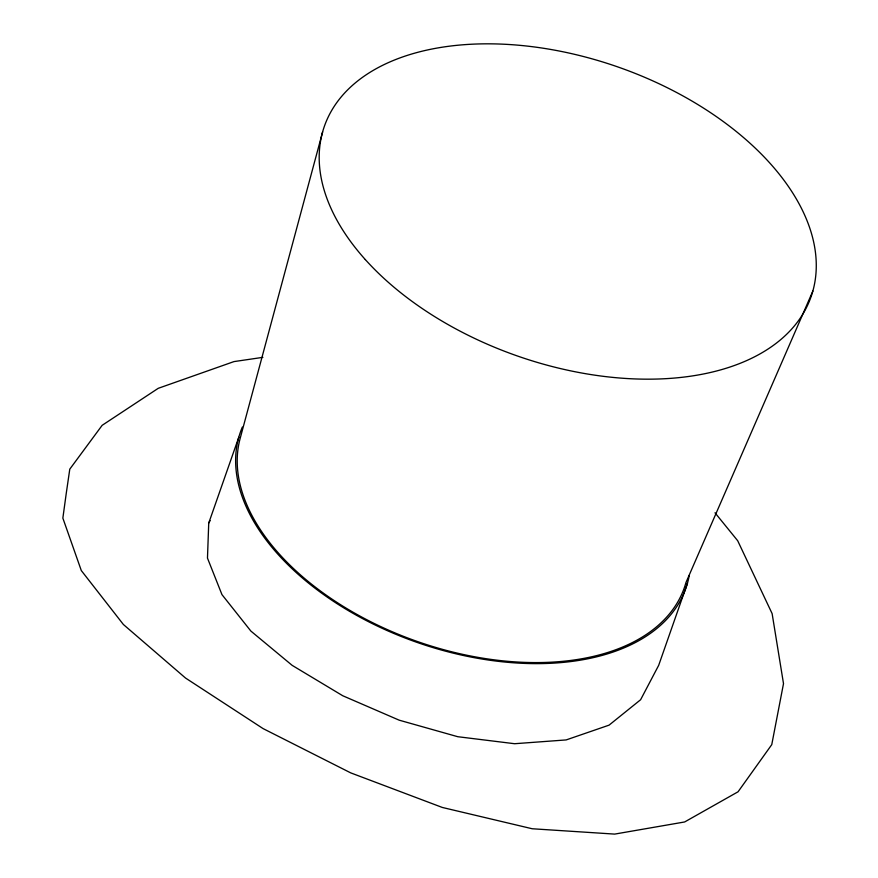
<?xml version="1.0" encoding="UTF-8"?>
<svg xmlns="http://www.w3.org/2000/svg" width="878" height="878" viewBox="0 0 878 878"><rect width="100%" height="100%" fill="white"/><g stroke="black" fill="none" stroke-linecap="round" stroke-linejoin="round"><path stroke-width="1.32" d="M238.783 437.277L208.734 523.079L207.471 558.101L221.958 594.615L250.888 631.084L292.165 665.359L342.749 695.749L399.194 720.179L457.756 736.708L514.607 743.721L566.167 739.924L609.058 725.151L640.611 699.733L658.687 665.326L687.507 583.025M322.632 131.898L240.331 437.782A234.393 139.097 19.3 0 0 425.698 644.309A234.393 139.097 19.3 0 0 685.97 582.531L812.83 291.112M208.734 523.079L210.083 520.621M262.906 357.346L233.976 361.593L158.238 388.317L102.144 425.325L69.779 469.159L66.223 493.59L62.854 518.119L81.303 570.557L123.359 624.467L185.51 678.025L263.104 728.608L350.706 772.87L442.347 807.464L532.222 828.755L614.677 834.1L684.653 821.962L738.069 791.78L771.762 744.632L783.505 683.644L772.124 613.623L737.696 540.738L714.999 512.796M689.263 575.375A236.017 140.052 19.3 0 1 423.031 644.441A236.017 140.052 19.3 0 1 242.361 427.059M365.292 259.559A257.836 153.002 19.3 0 0 793.822 326.594A257.836 153.002 19.3 0 0 544.086 48.356A257.836 153.002 19.3 0 0 365.292 259.559"/></g></svg>
